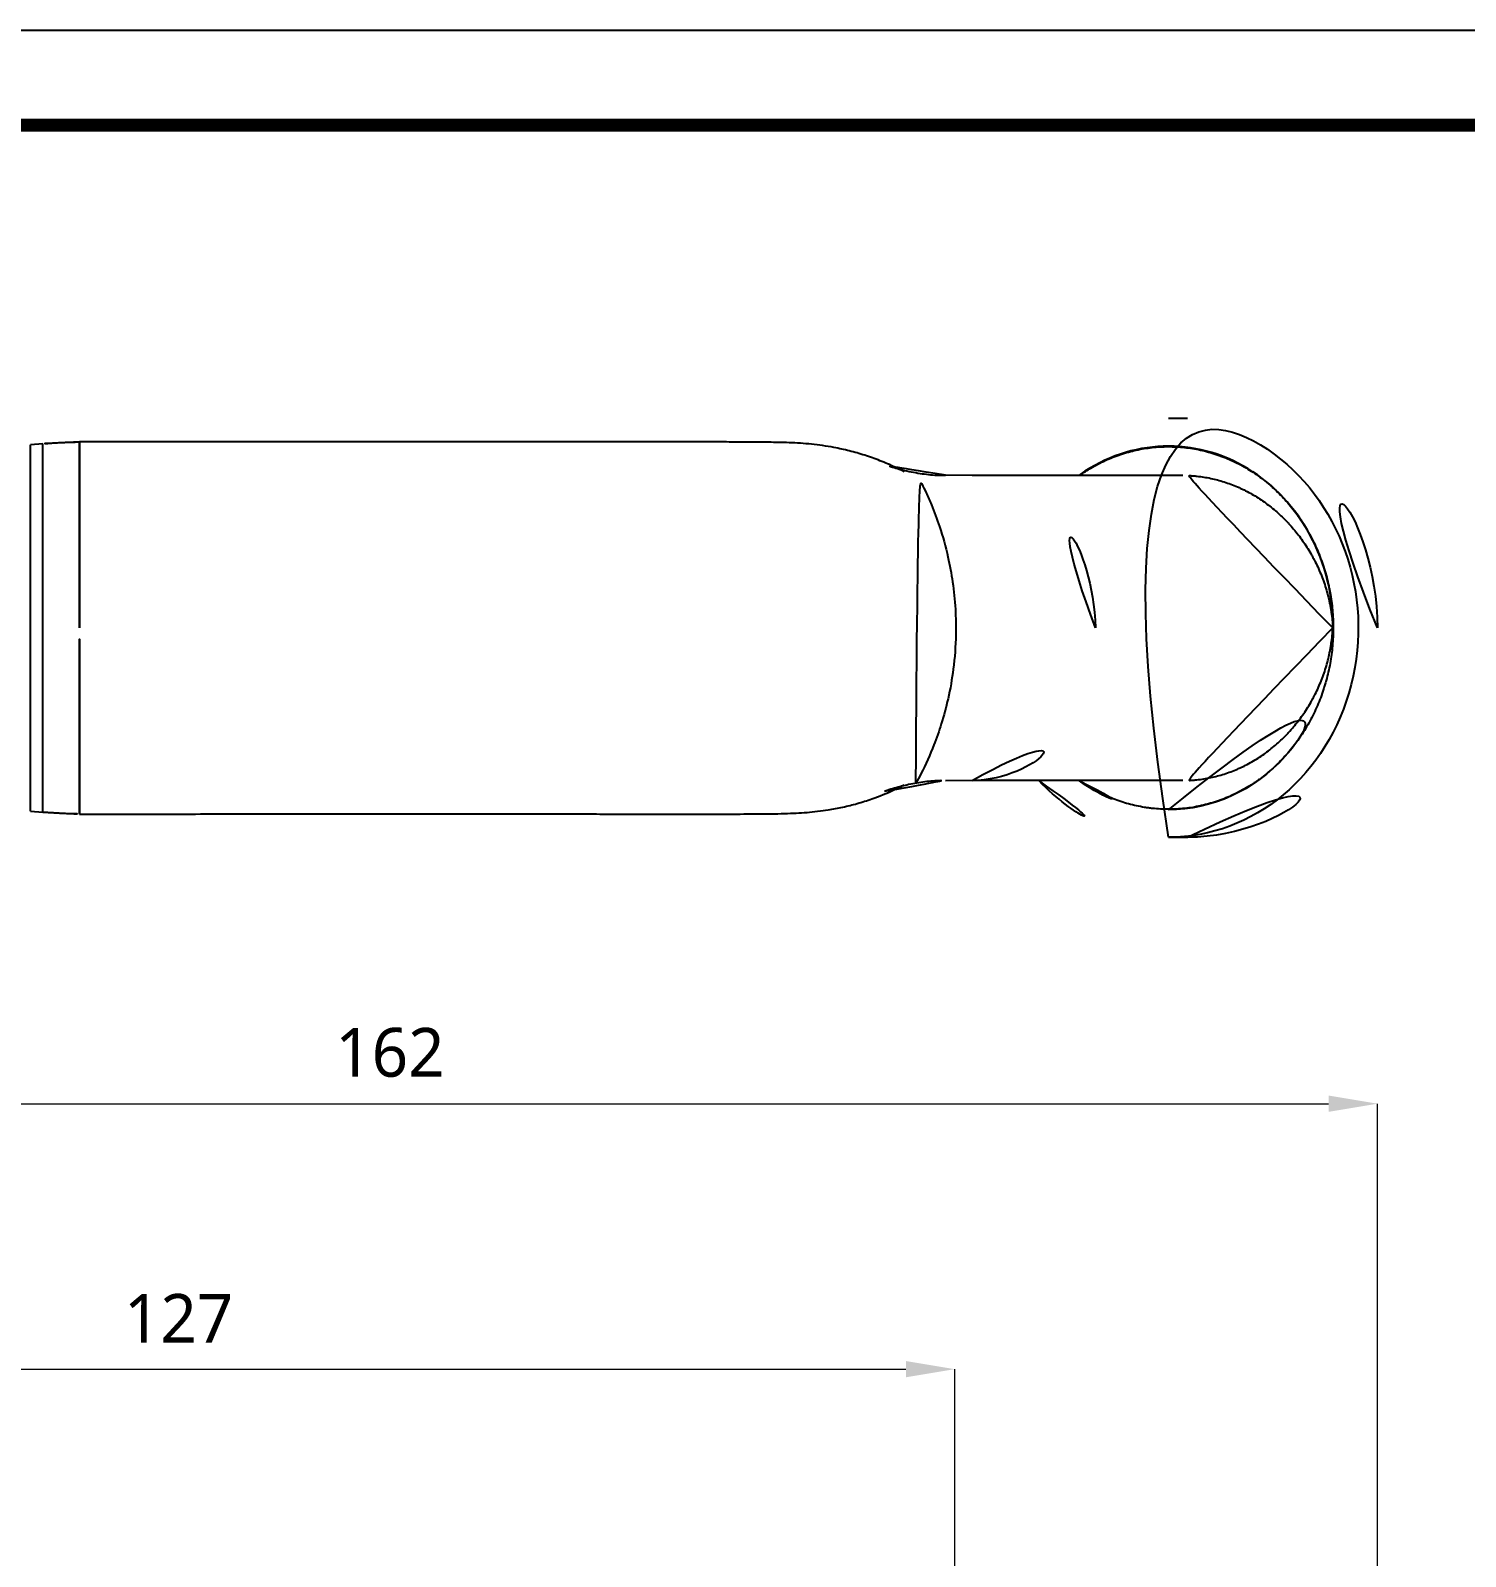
# Model space of a CAD drawing. Extents: x 16296675150 to 16296675606, y -37409617853 to -37409617519.
# Drawn here: x 16296675371.1 to 16296675488.5, y -37409617643.5 to -37409617518.6 of the extents above; entities that cross this region are included whole.
import ezdxf

# ---------------------------------------------------------------- set-up
doc = ezdxf.new("R2010")
doc.units = 0
doc.header["$LTSCALE"] = 10
doc.header["$MEASUREMENT"] = 0
doc.header["$PDMODE"] = 3
doc.header["$PDSIZE"] = -10
doc.layers.get('0').update_dxf_attribs({"linetype": 'CONTINUOUS'})
doc.layers.get('DEFPOINTS').update_dxf_attribs({"linetype": 'CONTINUOUS'})
doc.styles.add('Daelim Dimension', font='')
doc.styles.get('Daelim Dimension').set_extended_font_data('NanumGothic')
doc.dimstyles.new('DEFAULT', dxfattribs={"dimscale": 2, "dimtxt": 2, "dimasz": 2, "dimexe": 0, "dimexo": 2, "dimgap": 1, "dimtad": 1, "dimdec": 1, "dimzin": 9, "dimdsep": 46, "dimtxsty": 'Daelim Dimension', "dimcen": 0.5, "dimclrd": 252, "dimclre": 252, "dimclrt": 3, "dimadec": 1, "dimazin": 0, "dimtfac": 1, "dimtdec": 1, "dimtix": 1, "dimtmove": 0, "dimatfit": 3, "dimfxl": 1, "dimtolj": 1, "dimtzin": 1, "dimlwd": 9, "dimlwe": 9, "dimarcsym": 0})

# ---------------------------------------------------------------- blocks, each defined once
blk = doc.blocks.new('*D7')
at = {"color": 5, "lineweight": 9, "transparency": 16777216}
for p, q in [((16296675319.670271, -37409617647.636642), (16296675319.670271, -37409617628.197098)), ((16296675323.670271, -37409617628.197098), (16296675442.71316, -37409617628.197098)), ((16296675446.71316, -37409617666.198959), (16296675446.71316, -37409617628.197098))]:
    blk.add_line(p, q, dxfattribs=at)
at = {"color": 5, "transparency": 16777216}
for points in [[(16296675323.670271, -37409617627.530434), (16296675323.670271, -37409617628.863762), (16296675319.670271, -37409617628.197098)], [(16296675442.71316, -37409617627.530434), (16296675442.71316, -37409617628.863762), (16296675446.71316, -37409617628.197098)]]:
    blk.add_solid(points, dxfattribs=at)
at = {"layer": 'DEFPOINTS', "color": 0, "transparency": 16777216}
for p in [(16296675446.71316, -37409617628.197098), (16296675319.670271, -37409617651.636642), (16296675446.71316, -37409617670.198959)]:
    blk.add_point(p, dxfattribs=at)
at = {"color": 7, "transparency": 16777216, "insert": (16296675383.191719, -37409617624.039726), "char_height": 4, "attachment_point": 5, "style": 'Daelim Dimension'}
blk.add_mtext('\\A1;127', dxfattribs=at)
blk = doc.blocks.new('*D8')
at = {"color": 5, "lineweight": 9, "transparency": 16777216}
for p, q in [((16296675319.670271, -37409617647.636642), (16296675319.670271, -37409617606.470062)), ((16296675323.670271, -37409617606.470062), (16296675477.299509, -37409617606.470062)), ((16296675481.299509, -37409617758.010384), (16296675481.299509, -37409617606.470062))]:
    blk.add_line(p, q, dxfattribs=at)
at = {"color": 5, "transparency": 16777216}
for points in [[(16296675323.670271, -37409617605.803398), (16296675323.670271, -37409617607.136726), (16296675319.670271, -37409617606.470062)], [(16296675477.299509, -37409617605.803398), (16296675477.299509, -37409617607.136726), (16296675481.299509, -37409617606.470062)]]:
    blk.add_solid(points, dxfattribs=at)
at = {"layer": 'DEFPOINTS', "color": 0, "transparency": 16777216}
for p in [(16296675481.299509, -37409617606.470062), (16296675319.670271, -37409617651.636642), (16296675481.299509, -37409617762.010384)]:
    blk.add_point(p, dxfattribs=at)
at = {"color": 7, "transparency": 16777216, "insert": (16296675400.48489, -37409617602.292664), "char_height": 4, "attachment_point": 5, "style": 'Daelim Dimension'}
blk.add_mtext('\\A1;162', dxfattribs=at)

msp = doc.modelspace()

# ---------------------------------------------------------------- linework, layer by layer
for p, q in [((16296675465.77046, -37409617550.401077), (16296675464.20677, -37409617550.401077)), ((16296675372.070299, -37409617552.454376), (16296675371.070271, -37409617552.535492)), ((16296675371.070271, -37409617582.535492), (16296675371.070271, -37409617552.535492)), ((16296675372.070299, -37409617582.6166), (16296675372.070299, -37409617552.454376)), ((16296675372.073271, -37409617582.617172), (16296675372.073271, -37409617552.453812)), ((16296675448.124081, -37409617555.048119), (16296675445.94306, -37409617555.033997)), ((16296675448.124081, -37409617580.022873), (16296675445.9583, -37409617580.0364)), ((16296675371.070271, -37409617582.535492), (16296675372.070299, -37409617582.6166)), ((16296675464.20677, -37409617584.669907), (16296675465.77046, -37409617584.669907))]:
    msp.add_line(p, q)
at = {"ltscale": 0.5}
msp.add_lwpolyline([(16296675150.245461, -37409617852.537933), (16296675605.945459, -37409617852.537933), (16296675605.945459, -37409617518.637917), (16296675150.245461, -37409617518.637917)], close=True, dxfattribs=at)
at = {"color": 5, "linetype": 'ByBlock', "lineweight": 200, "const_width": 1.05}
msp.add_lwpolyline([(16296675157.573191, -37409617838.240623), (16296675598.573191, -37409617838.240623), (16296675598.573191, -37409617526.390617), (16296675157.573191, -37409617526.390617)], close=True, dxfattribs=at)
for centre, major_axis, ratio, start_param, end_param in [((16296675464.20677, -37409617567.535492), (0, -17.134415), 0.9063078111, 0, 3.88997895), ((16296675465.77046, -37409617567.535492), (0, -17.134416), 0.9063078111, 1.5707963467, 3.1415926467), ((16296675464.202271, -37409617567.535492), (0, -14.878519), 0.9063078111, 1.5707963109, 3.7074719939), ((16296675448.12405, -37409617568.048119), (0, 13), 0.7783905526, 4.7518318521, 6.2831853072), ((16296675464.202271, -37409617567.535492), (0, -14.878519), 0.9063078111, 0, 1.5707963321), ((16296675448.12405, -37409617567.022873), (0, -13), 0.7783905526, 0, 1.531353455), ((16296675465.77046, -37409617567.535492), (0, -17.134416), 0.9063078111, 0, 1.5707963007), ((16296675464.20677, -37409617567.535492), (0, -17.134415), 0.9063078111, 5.5320501665, 6.2831853072), ((16296675464.202271, -37409617567.535492), (0, -14.878519), 0.9063078111, 5.7121026621, 6.2831853072)]:
    msp.add_ellipse(centre, major_axis=major_axis, ratio=ratio, start_param=start_param, end_param=end_param)
for points in [[(16296675375.070271, -37409617552.309547), (16296675373.56926, -37409617552.331482), (16296675372.073271, -37409617552.453812)], [(16296675372.073271, -37409617582.617172), (16296675373.56945, -37409617582.739677), (16296675375.070271, -37409617582.761429)]]:
    msp.add_open_spline(points, degree=2)
for points, knots in [([(16296675442.56884, -37409617554.749313), (16296675442.322571, -37409617554.620377), (16296675441.67556, -37409617554.298477), (16296675440.602171, -37409617553.835487), (16296675439.354111, -37409617553.391899), (16296675438.092421, -37409617553.033203), (16296675436.982809, -37409617552.785538), (16296675435.921671, -37409617552.606934), (16296675434.98431, -37409617552.491318), (16296675434.05765, -37409617552.414482), (16296675432.84516, -37409617552.355789), (16296675431.4286, -37409617552.334534), (16296675429.79895, -37409617552.322121), (16296675428.095131, -37409617552.31395), (16296675426.505251, -37409617552.309479), (16296675424.866159, -37409617552.307083), (16296675423.093321, -37409617552.305893), (16296675420.976391, -37409617552.306412), (16296675418.82086, -37409617552.308067), (16296675416.66527, -37409617552.309723), (16296675414.5741, -37409617552.310921), (16296675412.244539, -37409617552.311813), (16296675409.57873, -37409617552.312408), (16296675406.669559, -37409617552.312737), (16296675403.457001, -37409617552.312592), (16296675399.88891, -37409617552.3116), (16296675396.65761, -37409617552.309807), (16296675393.86376, -37409617552.307877), (16296675391.62114, -37409617552.306503), (16296675389.10387, -37409617552.305389), (16296675386.24341, -37409617552.304817), (16296675382.966721, -37409617552.305107), (16296675379.196091, -37409617552.306557), (16296675376.509411, -37409617552.308357), (16296675375.070271, -37409617552.309547)], [0, 0, 0, 0, 0.0137081649, 0.0357265212, 0.0573219074, 0.0785892317, 0.099331602, 0.1132186853, 0.1261838938, 0.1391557465, 0.1528992643, 0.1808033811, 0.2106205285, 0.237963921, 0.2629826068, 0.2861529023, 0.3143437265, 0.345231221, 0.3815411775, 0.40917737, 0.438958112, 0.4717068475, 0.5089988662, 0.5527326301, 0.5955946423, 0.6456676107, 0.7044442733, 0.7329533405, 0.7644156943, 0.7997361072, 0.8398841032, 0.8858959564, 0.9388763632, 1, 1, 1, 1]), ([(16296675375.070271, -37409617567.535492), (16296675375.070271, -37409617567.200867), (16296675375.070271, -37409617566.532387), (16296675375.070271, -37409617565.533661), (16296675375.070271, -37409617564.543533), (16296675375.070271, -37409617563.566093), (16296675375.070271, -37409617562.605743), (16296675375.070271, -37409617561.666603), (16296675375.070271, -37409617560.752411), (16296675375.070271, -37409617559.867332), (16296675375.070271, -37409617559.015266), (16296675375.070271, -37409617558.199387), (16296675375.070271, -37409617557.423607), (16296675375.070271, -37409617556.691353), (16296675375.070271, -37409617556.005173), (16296675375.070271, -37409617555.3685), (16296675375.070271, -37409617554.78418), (16296675375.070271, -37409617554.254044), (16296675375.070271, -37409617553.780937), (16296675375.070271, -37409617553.367027), (16296675375.070271, -37409617553.013313), (16296675375.070271, -37409617552.721977), (16296675375.070271, -37409617552.49437), (16296675375.070271, -37409617552.370941), (16296675375.070271, -37409617552.319443), (16296675375.070271, -37409617552.309547)], [0, 0, 0, 0, 0.04169462042, 0.08329500234, 0.1249803669, 0.16667958692, 0.20827996885, 0.24996067391, 0.29166035847, 0.33326074039, 0.37494098689, 0.41664113064, 0.45824151257, 0.49992129389, 0.54162097265, 0.58322135457, 0.62490159491, 0.66660127967, 0.70820166159, 0.7498819079, 0.79158158717, 0.8331819691, 0.87486220892, 0.91656189369, 0.92740823523, 0.92740823523, 0.92740823523, 0.92740823523]), ([(16296675456.976971, -37409617555.006813), (16296675457.258739, -37409617554.809776), (16296675457.925699, -37409617554.380867), (16296675458.624701, -37409617554.015747), (16296675459.23661, -37409617553.735878), (16296675459.44323, -37409617553.647842), (16296675459.704861, -37409617553.54451), (16296675459.757401, -37409617553.524162), (16296675459.86256, -37409617553.484238), (16296675460.020479, -37409617553.425491), (16296675460.178921, -37409617553.370117), (16296675460.70821, -37409617553.193039), (16296675461.135309, -37409617553.07515), (16296675461.99667, -37409617552.885857), (16296675462.430929, -37409617552.814461), (16296675463.30665, -37409617552.71843), (16296675463.748119, -37409617552.693787), (16296675464.304621, -37409617552.69326), (16296675464.415791, -37409617552.694672), (16296675464.63756, -37409617552.7005), (16296675464.969521, -37409617552.713753), (16296675465.29941, -37409617552.740356), (16296675465.95645, -37409617552.811157), (16296675466.39085, -37409617552.881752), (16296675467.25242, -37409617553.069412), (16296675467.679609, -37409617553.186478), (16296675468.208969, -37409617553.362503), (16296675468.367439, -37409617553.417526), (16296675468.52537, -37409617553.47596), (16296675468.63055, -37409617553.515663), (16296675468.683109, -37409617553.535896), (16296675468.94504, -37409617553.638786), (16296675469.15188, -37409617553.726463), (16296675469.764429, -37409617554.005272), (16296675470.16221, -37409617554.212151), (16296675470.93701, -37409617554.667091), (16296675471.31402, -37409617554.915161), (16296675471.863819, -37409617555.318459), (16296675472.04446, -37409617555.458099), (16296675472.31142, -37409617555.675491), (16296675472.39974, -37409617555.749283), (16296675472.575041, -37409617555.899529), (16296675472.662109, -37409617555.976097), (16296675473.09197, -37409617556.363724), (16296675473.41925, -37409617556.690071), (16296675474.041691, -37409617557.374229), (16296675474.33684, -37409617557.732033), (16296675474.89509, -37409617558.479019), (16296675475.158199, -37409617558.868187), (16296675475.46653, -37409617559.374763), (16296675475.52717, -37409617559.477089), (16296675475.61656, -37409617559.632103), (16296675475.64612, -37409617559.684067), (16296675475.70458, -37409617559.788261), (16296675475.8491, -37409617560.049477), (16296675475.985609, -37409617560.314323), (16296675476.29814, -37409617560.956772), (16296675476.67462, -37409617561.831528), (16296675476.971951, -37409617562.74205), (16296675477.16486, -37409617563.438522), (16296675477.22415, -37409617563.672951), (16296675477.30541, -37409617564.028053), (16296675477.331209, -37409617564.147003), (16296675477.380251, -37409617564.386047), (16296675477.4034, -37409617564.505836), (16296675477.51228, -37409617565.105408), (16296675477.642771, -37409617566.070038), (16296675477.68679, -37409617567.045219), (16296675477.68679, -37409617567.535492)], [0, 0, 0, 0, 0.0348821078, 0.0808401027, 0.0808401027, 0.1038191001, 0.1038191001, 0.1095638495, 0.1095638495, 0.1153085988, 0.1267980975, 0.1267980975, 0.1727560924, 0.1727560924, 0.2187140873, 0.2187140873, 0.2646720822, 0.2646720822, 0.2761615809, 0.2761615809, 0.2876510796, 0.3106300771, 0.3106300771, 0.3565880719, 0.3565880719, 0.4025460668, 0.4025460668, 0.4140355655, 0.4197803149, 0.4197803149, 0.4255250642, 0.4255250642, 0.4485040617, 0.4485040617, 0.4944620565, 0.4944620565, 0.5404200514, 0.5404200514, 0.5633990488, 0.5633990488, 0.5748885475, 0.5748885475, 0.5863780463, 0.5863780463, 0.6323360411, 0.6323360411, 0.678294036, 0.678294036, 0.7242520308, 0.7242520308, 0.7357415296, 0.7357415296, 0.7414862789, 0.7414862789, 0.7472310283, 0.7702100257, 0.7702100257, 0.8161680206, 0.8621260154, 0.8621260154, 0.8851050129, 0.8851050129, 0.8965945116, 0.8965945116, 0.9080840103, 0.9080840103, 0.9540420051, 1, 1, 1, 1]), ([(16296675445.94306, -37409617555.033997), (16296675445.76462, -37409617555.040031), (16296675445.167219, -37409617555.042084), (16296675444.04952, -37409617554.930183), (16296675442.737801, -37409617554.687897), (16296675441.6982, -37409617554.407509), (16296675441.15407, -37409617554.234306), (16296675440.99161, -37409617554.180527)], [0, 0, 0, 0, 0.1258887473, 0.4120955513, 0.7001606927, 0.9158184094, 1, 1, 1, 1]), ([(16296675443.523649, -37409617580.244141), (16296675443.66749, -37409617579.988403), (16296675444.214581, -37409617578.972557), (16296675444.939421, -37409617577.354332), (16296675445.663321, -37409617575.296089), (16296675446.218639, -37409617573.224342), (16296675446.648279, -37409617570.785873), (16296675446.83003, -37409617568.325897), (16296675446.784451, -37409617565.941833), (16296675446.56955, -37409617563.814972), (16296675446.152, -37409617561.551987), (16296675445.563761, -37409617559.436493), (16296675444.91604, -37409617557.702568), (16296675444.406281, -37409617556.545174), (16296675443.9825, -37409617555.671387), (16296675443.69503, -37409617555.127197), (16296675443.528179, -37409617554.82766)], [0.05449064099, 0.05449064099, 0.05449064099, 0.05449064099, 0.08406410999, 0.17080399566, 0.23255511015, 0.30383285466, 0.38682293085, 0.48161902923, 0.55145335075, 0.62633029162, 0.69630842932, 0.78291966987, 0.84750090423, 0.88328321418, 0.9106576863, 0.94514426724, 0.94514426724, 0.94514426724, 0.94514426724]), ([(16296675465.37076, -37409617555.048119), (16296675465.04912, -37409617555.048119), (16296675464.75337, -37409617555.048119), (16296675464.351139, -37409617555.048119), (16296675464.22397, -37409617555.048119), (16296675464.07383, -37409617555.048119), (16296675464.04423, -37409617555.048119), (16296675463.98601, -37409617555.048119), (16296675463.90016, -37409617555.048119), (16296675463.81872, -37409617555.048119), (16296675463.556709, -37409617555.048119), (16296675463.37739, -37409617555.048119), (16296675463.071039, -37409617555.048119), (16296675462.94404, -37409617555.048119), (16296675462.78739, -37409617555.048119), (16296675462.74081, -37409617555.048119), (16296675462.6579, -37409617555.048119), (16296675462.621599, -37409617555.048119), (16296675462.574301, -37409617555.048119), (16296675462.559719, -37409617555.048119), (16296675462.53285, -37409617555.048119), (16296675462.52055, -37409617555.048119), (16296675462.48683, -37409617555.048119), (16296675462.468519, -37409617555.048119), (16296675462.438681, -37409617555.048119), (16296675462.42721, -37409617555.048119), (16296675462.40983, -37409617555.048119), (16296675462.403891, -37409617555.048119), (16296675462.39575, -37409617555.048119), (16296675462.39361, -37409617555.048119), (16296675462.39163, -37409617555.048119), (16296675462.391781, -37409617555.048119), (16296675462.392469, -37409617555.048119), (16296675462.39308, -37409617555.048119), (16296675462.39303, -37409617555.048119), (16296675462.39229, -37409617555.048119), (16296675462.387939, -37409617555.048119), (16296675462.384371, -37409617555.048119), (16296675462.373091, -37409617555.048119), (16296675462.357731, -37409617555.048119), (16296675462.333521, -37409617555.048119), (16296675462.304529, -37409617555.048119), (16296675462.287621, -37409617555.048119), (16296675462.25849, -37409617555.048119), (16296675462.248159, -37409617555.048119), (16296675462.226259, -37409617555.048119), (16296675462.214689, -37409617555.048119), (16296675462.178129, -37409617555.048119), (16296675462.15131, -37409617555.048119), (16296675462.00507, -37409617555.048119), (16296675461.848789, -37409617555.048119), (16296675461.5693, -37409617555.048119), (16296675461.468639, -37409617555.048119), (16296675461.308201, -37409617555.048119), (16296675461.253151, -37409617555.048119), (16296675461.140169, -37409617555.048119), (16296675460.966391, -37409617555.048119), (16296675460.77949, -37409617555.048119), (16296675460.583521, -37409617555.048119), (16296675460.516701, -37409617555.048119), (16296675460.414129, -37409617555.048119), (16296675460.379539, -37409617555.048119), (16296675460.30954, -37409617555.048119), (16296675460.13253, -37409617555.048119), (16296675459.94492, -37409617555.048119), (16296675459.62779, -37409617555.048119), (16296675459.460871, -37409617555.048119), (16296675459.19298, -37409617555.048119), (16296675459.10075, -37409617555.048119), (16296675458.909439, -37409617555.048119), (16296675458.7113, -37409617555.048119), (16296675458.49827, -37409617555.048119), (16296675458.27714, -37409617555.048119), (16296675458.162479, -37409617555.048119), (16296675457.924789, -37409617555.048119), (16296675457.801769, -37409617555.048119), (16296675457.54727, -37409617555.048119), (16296675457.41571, -37409617555.048119), (16296675457.145041, -37409617555.048119), (16296675457.005939, -37409617555.048119), (16296675456.72127, -37409617555.048119), (16296675456.575701, -37409617555.048119), (16296675456.278299, -37409617555.048119), (16296675456.126471, -37409617555.048119), (16296675455.89414, -37409617555.048119), (16296675455.815929, -37409617555.048119), (16296675455.65811, -37409617555.048119), (16296675455.57847, -37409617555.048119), (16296675455.177299, -37409617555.048119), (16296675454.84753, -37409617555.048119), (16296675454.1759, -37409617555.048119), (16296675453.834021, -37409617555.048119), (16296675453.31543, -37409617555.048119), (16296675453.14159, -37409617555.048119), (16296675452.792471, -37409617555.048119), (16296675452.61721, -37409617555.048119), (16296675451.738041, -37409617555.048119), (16296675451.025249, -37409617555.048119), (16296675449.5856, -37409617555.048119), (16296675448.85878, -37409617555.048119), (16296675448.12405, -37409617555.048119)], [0, 0, 0, 0, 0.03125, 0.03125, 0.046875, 0.046875, 0.05078125, 0.05078125, 0.0546875, 0.0625, 0.0625, 0.09375, 0.09375, 0.125, 0.125, 0.140625, 0.140625, 0.15625, 0.15625, 0.1640625, 0.1640625, 0.171875, 0.171875, 0.1875, 0.1875, 0.203125, 0.203125, 0.21875, 0.21875, 0.234375, 0.234375, 0.25, 0.25, 0.265625, 0.265625, 0.28125, 0.28125, 0.296875, 0.296875, 0.3125, 0.328125, 0.328125, 0.34375, 0.34375, 0.3515625, 0.3515625, 0.359375, 0.359375, 0.375, 0.375, 0.4375, 0.4375, 0.46875, 0.46875, 0.484375, 0.484375, 0.5, 0.53125, 0.53125, 0.546875, 0.546875, 0.5546875, 0.5546875, 0.5625, 0.59375, 0.59375, 0.625, 0.625, 0.640625, 0.640625, 0.65625, 0.671875, 0.671875, 0.6875, 0.6875, 0.703125, 0.703125, 0.71875, 0.71875, 0.734375, 0.734375, 0.75, 0.75, 0.765625, 0.765625, 0.7734375, 0.7734375, 0.78125, 0.78125, 0.8125, 0.8125, 0.84375, 0.84375, 0.859375, 0.859375, 0.875, 0.875, 0.9375, 0.9375, 1, 1, 1, 1]), ([(16296675477.640949, -37409617567.535492), (16296675477.62388, -37409617567.116653), (16296675477.58592, -37409617566.698311), (16296675477.51193, -37409617566.176033), (16296675477.495819, -37409617566.071609), (16296675477.460939, -37409617565.862823), (16296675477.44216, -37409617565.758347), (16296675477.3822, -37409617565.446747), (16296675477.33733, -37409617565.241043), (16296675477.18865, -37409617564.629662), (16296675476.952959, -37409617563.829849), (16296675476.64665, -37409617563.059013), (16296675476.391041, -37409617562.491508), (16296675476.30151, -37409617562.304123), (16296675476.184191, -37409617562.07209), (16296675476.16046, -37409617562.025818), (16296675476.112579, -37409617561.933708), (16296675476.04007, -37409617561.796127), (16296675475.965549, -37409617561.660309), (16296675475.71273, -37409617561.21138), (16296675475.496361, -37409617560.864433), (16296675475.036381, -37409617560.194107), (16296675474.792761, -37409617559.870743), (16296675474.406879, -37409617559.403374), (16296675474.274839, -37409617559.250526), (16296675474.07159, -37409617559.025749), (16296675474.002979, -37409617558.951569), (16296675473.864019, -37409617558.804733), (16296675473.793579, -37409617558.731972), (16296675473.43852, -37409617558.373558), (16296675473.14468, -37409617558.103127), (16296675472.537939, -37409617557.59404), (16296675472.22504, -37409617557.355362), (16296675471.580179, -37409617556.909767), (16296675471.24822, -37409617556.702843), (16296675470.735609, -37409617556.416893), (16296675470.56229, -37409617556.325653), (16296675470.342501, -37409617556.216827), (16296675470.298361, -37409617556.195297), (16296675470.20994, -37409617556.152893), (16296675470.07712, -37409617556.090157), (16296675469.94367, -37409617556.030167), (16296675469.497511, -37409617555.83622), (16296675468.775009, -37409617555.564308), (16296675468.035521, -37409617555.36792), (16296675467.28747, -37409617555.209602), (16296675466.909161, -37409617555.149483), (16296675466.43074, -37409617555.098953), (16296675466.33478, -37409617555.09008), (16296675466.14229, -37409617555.074837), (16296675466.0459, -37409617555.068466), (16296675465.75676, -37409617555.053223), (16296675465.563841, -37409617555.048119), (16296675465.37076, -37409617555.048119)], [0, 0, 0, 0, 0.0625, 0.0625, 0.078125, 0.078125, 0.09375, 0.09375, 0.125, 0.125, 0.1875, 0.25, 0.25, 0.28125, 0.28125, 0.2890625, 0.2890625, 0.296875, 0.3125, 0.3125, 0.375, 0.375, 0.4375, 0.4375, 0.46875, 0.46875, 0.484375, 0.484375, 0.5, 0.5, 0.5625, 0.5625, 0.6250000001, 0.6250000001, 0.6875000001, 0.6875000001, 0.7187500001, 0.7187500001, 0.7265625001, 0.7265625001, 0.7343750001, 0.7500000001, 0.7500000001, 0.8125, 0.875, 0.875, 0.9375, 0.9375, 0.953125, 0.953125, 0.96875, 0.96875, 1, 1, 1, 1]), ([(16296675375.070271, -37409617582.761429), (16296675375.070271, -37409617582.751534), (16296675375.070271, -37409617582.700043), (16296675375.070271, -37409617582.576553), (16296675375.070271, -37409617582.3489), (16296675375.070271, -37409617582.057587), (16296675375.070271, -37409617581.703827), (16296675375.070271, -37409617581.289871), (16296675375.070271, -37409617580.816811), (16296675375.070271, -37409617580.286629), (16296675375.070271, -37409617579.702271), (16296675375.070271, -37409617579.065628), (16296675375.070271, -37409617578.37941), (16296675375.070271, -37409617577.647118), (16296675375.070271, -37409617576.871361), (16296675375.070271, -37409617576.055458), (16296675375.070271, -37409617575.203362), (16296675375.070271, -37409617574.318314), (16296675375.070271, -37409617573.404083), (16296675375.070271, -37409617572.464943), (16296675375.070271, -37409617571.504593), (16296675375.070271, -37409617570.527229), (16296675375.070271, -37409617569.537163), (16296675375.070271, -37409617568.538429), (16296675375.070271, -37409617567.870033), (16296675375.070271, -37409617567.535492)], [0.07261415103, 0.07261415103, 0.07261415103, 0.07261415103, 0.0834774001, 0.12515630455, 0.16685510693, 0.2084546145, 0.25013397874, 0.29183278692, 0.3334322945, 0.37511166491, 0.41681046715, 0.45840997472, 0.5000893391, 0.54178768046, 0.58338718804, 0.62506701928, 0.66676582706, 0.70836533463, 0.75004470546, 0.79174397276, 0.83334348034, 0.87502238562, 0.91671652972, 0.95831603729, 1, 1, 1, 1]), ([(16296675477.68679, -37409617567.535492), (16296675477.68679, -37409617568.025757), (16296675477.66478, -37409617568.512039), (16296675477.57822, -37409617569.476837), (16296675477.51366, -37409617569.955383), (16296675477.34218, -37409617570.904762), (16296675477.23527, -37409617571.375603), (16296675477.07452, -37409617571.959221), (16296675477.04101, -37409617572.075691), (16296675476.98868, -37409617572.250038), (16296675476.97089, -37409617572.308128), (16296675476.934681, -37409617572.423927), (16296675476.842621, -37409617572.712547), (16296675476.742941, -37409617572.996628), (16296675476.48934, -37409617573.669853), (16296675476.112989, -37409617574.544701), (16296675475.661369, -37409617575.374733), (16296675475.294069, -37409617575.980217), (16296675475.166861, -37409617576.179199), (16296675474.96876, -37409617576.473343), (16296675474.90152, -37409617576.570663), (16296675474.7988, -37409617576.715553), (16296675474.76429, -37409617576.763611), (16296675474.69483, -37409617576.859131), (16296675474.380159, -37409617577.286392), (16296675474.04669, -37409617577.690872), (16296675473.42499, -37409617578.374977), (16296675473.09971, -37409617578.699539), (16296675472.42028, -37409617579.313667), (16296675472.06612, -37409617579.603249), (16296675471.65097, -37409617579.908737), (16296675471.60461, -37409617579.942413), (16296675471.511431, -37409617580.009163), (16296675471.46456, -37409617580.042282), (16296675471.32358, -37409617580.140556), (16296675471.03998, -37409617580.332893), (16296675470.751551, -37409617580.512611), (16296675470.168341, -37409617580.855583), (16296675469.373859, -37409617581.268951), (16296675468.546049, -37409617581.595573), (16296675467.912491, -37409617581.807449), (16296675467.699181, -37409617581.872559), (16296675467.375971, -37409617581.961769), (16296675467.26755, -37409617581.990128), (16296675467.05069, -37409617582.043747), (16296675466.942169, -37409617582.069031), (16296675466.39913, -37409617582.187866), (16296675465.963329, -37409617582.258797), (16296675465.089029, -37409617582.353577), (16296675464.65053, -37409617582.377419), (16296675463.77084, -37409617582.377823), (16296675463.329651, -37409617582.354393), (16296675462.83173, -37409617582.300537), (16296675462.77635, -37409617582.294167), (16296675462.665779, -37409617582.280693), (16296675462.50021, -37409617582.259361), (16296675462.11585, -37409617582.201874), (16296675461.789761, -37409617582.139503), (16296675461.14196, -37409617581.997589), (16296675460.71594, -37409617581.880096), (16296675459.875521, -37409617581.599762), (16296675459.461109, -37409617581.43692), (16296675458.848379, -37409617581.157944), (16296675458.64562, -37409617581.059151), (16296675458.39406, -37409617580.928261), (16296675458.343901, -37409617580.901741), (16296675458.244011, -37409617580.848099), (16296675458.09479, -37409617580.766693), (16296675457.94735, -37409617580.68248), (16296675457.548759, -37409617580.447929), (16296675457.25515, -37409617580.25901), (16296675456.96891, -37409617580.05854)], [0, 0, 0, 0, 0.0459305528, 0.0459305528, 0.0918611056, 0.0918611056, 0.1377916585, 0.1377916585, 0.1492742967, 0.1492742967, 0.1550156158, 0.1550156158, 0.1607569349, 0.1837222113, 0.1837222113, 0.2296527641, 0.2755833169, 0.2755833169, 0.2985485933, 0.2985485933, 0.3100312315, 0.3100312315, 0.3157725506, 0.3157725506, 0.3215138697, 0.3674444226, 0.3674444226, 0.4133749754, 0.4133749754, 0.4593055282, 0.4593055282, 0.4650468473, 0.4650468473, 0.4707881664, 0.4707881664, 0.4822708046, 0.505236081, 0.505236081, 0.5511666338, 0.5970971867, 0.5970971867, 0.6200624631, 0.6200624631, 0.6315451013, 0.6315451013, 0.6430277395, 0.6430277395, 0.6889582923, 0.6889582923, 0.7348888451, 0.7348888451, 0.7808193979, 0.7808193979, 0.786560717, 0.786560717, 0.7923020361, 0.8037846743, 0.8267499507, 0.8267499507, 0.8726805036, 0.8726805036, 0.9186110564, 0.9186110564, 0.9415763328, 0.9415763328, 0.9473176519, 0.9473176519, 0.953058971, 0.9645416092, 0.9645416092, 1, 1, 1, 1]), ([(16296675477.640949, -37409617567.535492), (16296675477.62388, -37409617567.95433), (16296675477.58592, -37409617568.372673), (16296675477.51193, -37409617568.894951), (16296675477.495819, -37409617568.999367), (16296675477.460939, -37409617569.208153), (16296675477.44216, -37409617569.312637), (16296675477.3822, -37409617569.624222), (16296675477.33733, -37409617569.829941), (16296675477.18865, -37409617570.441322), (16296675476.952959, -37409617571.241127), (16296675476.64665, -37409617572.011963), (16296675476.391041, -37409617572.579483), (16296675476.30151, -37409617572.766869), (16296675476.184191, -37409617572.998894), (16296675476.16046, -37409617573.045174), (16296675476.112579, -37409617573.137283), (16296675476.04007, -37409617573.274849), (16296675475.965549, -37409617573.410683), (16296675475.71273, -37409617573.859596), (16296675475.496361, -37409617574.206551), (16296675475.036381, -37409617574.876869), (16296675474.792761, -37409617575.200241), (16296675474.406879, -37409617575.667618), (16296675474.274839, -37409617575.820457), (16296675474.07159, -37409617576.045227), (16296675474.002979, -37409617576.119408), (16296675473.864019, -37409617576.266258), (16296675473.793579, -37409617576.339012), (16296675473.43852, -37409617576.697433), (16296675473.14468, -37409617576.96785), (16296675472.537939, -37409617577.476936), (16296675472.22504, -37409617577.715607), (16296675471.580179, -37409617578.161217), (16296675471.24822, -37409617578.368141), (16296675470.735609, -37409617578.654091), (16296675470.56229, -37409617578.745331), (16296675470.342501, -37409617578.854156), (16296675470.298361, -37409617578.875679), (16296675470.20994, -37409617578.918098), (16296675470.07712, -37409617578.98082), (16296675469.94367, -37409617579.04081), (16296675469.497511, -37409617579.234756), (16296675468.775009, -37409617579.506683), (16296675468.035521, -37409617579.703056), (16296675467.28747, -37409617579.861382), (16296675466.909161, -37409617579.921501), (16296675466.43074, -37409617579.972031), (16296675466.33478, -37409617579.980904), (16296675466.14229, -37409617579.996147), (16296675466.0459, -37409617580.00251), (16296675465.75676, -37409617580.017769), (16296675465.563841, -37409617580.022873), (16296675465.37076, -37409617580.022873)], [0, 0, 0, 0, 0.0625, 0.0625, 0.078125, 0.078125, 0.09375, 0.09375, 0.125, 0.125, 0.1875, 0.25, 0.25, 0.28125, 0.28125, 0.2890625, 0.2890625, 0.296875, 0.3125, 0.3125, 0.375, 0.375, 0.4375, 0.4375, 0.4687500001, 0.4687500001, 0.4843750001, 0.4843750001, 0.5000000001, 0.5000000001, 0.5625000001, 0.5625000001, 0.6250000001, 0.6250000001, 0.6875000001, 0.6875000001, 0.7187500001, 0.7187500001, 0.7265625001, 0.7265625001, 0.7343750001, 0.7500000001, 0.7500000001, 0.8125000001, 0.875, 0.875, 0.9375, 0.9375, 0.953125, 0.953125, 0.96875, 0.96875, 1, 1, 1, 1]), ([(16296675375.070271, -37409617582.761429), (16296675376.47884, -37409617582.761543), (16296675379.11244, -37409617582.761574), (16296675382.813641, -37409617582.761192), (16296675386.039841, -37409617582.760498), (16296675388.863791, -37409617582.759628), (16296675391.353979, -37409617582.758682), (16296675393.57478, -37409617582.757812), (16296675396.35187, -37409617582.756851), (16296675399.572161, -37409617582.756561), (16296675403.135799, -37409617582.7575), (16296675406.187969, -37409617582.75882), (16296675408.818371, -37409617582.759689), (16296675411.303841, -37409617582.759712), (16296675413.687189, -37409617582.759506), (16296675416.01556, -37409617582.759827), (16296675418.29899, -37409617582.761353), (16296675420.506531, -37409617582.763573), (16296675422.59375, -37409617582.765747), (16296675424.45937, -37409617582.767387), (16296675426.348181, -37409617582.768494), (16296675428.40283, -37409617582.766602), (16296675430.62714, -37409617582.753578), (16296675432.288349, -37409617582.739906), (16296675433.685459, -37409617582.691437), (16296675434.589359, -37409617582.634644), (16296675435.4902, -37409617582.546432), (16296675436.509081, -37409617582.404549), (16296675437.568251, -37409617582.20192), (16296675438.753201, -37409617581.907738), (16296675440.175751, -37409617581.459373), (16296675441.439581, -37409617580.943466), (16296675442.297871, -37409617580.518608), (16296675442.5746, -37409617580.373367)], [0, 0, 0, 0, 0.0595802574, 0.1113926964, 0.1565298904, 0.1960212441, 0.2308343546, 0.2618764358, 0.2899959674, 0.3483807605, 0.3982041389, 0.4408972557, 0.4777013123, 0.5097805133, 0.5465395644, 0.5793310487, 0.6096063975, 0.6450309076, 0.675510985, 0.7021986691, 0.7310771671, 0.7634421692, 0.800215882, 0.8396137588, 0.854500612, 0.8678530707, 0.8802831082, 0.8927527798, 0.9110964641, 0.9306124258, 0.9510877504, 0.984071234, 1, 1, 1, 1]), ([(16296675440.958441, -37409617580.901443), (16296675441.028891, -37409617580.878014), (16296675441.315189, -37409617580.784241), (16296675441.970631, -37409617580.58551), (16296675443.028549, -37409617580.32074), (16296675444.28512, -37409617580.113197), (16296675445.300739, -37409617580.020332), (16296675445.83024, -37409617580.030777), (16296675445.9583, -37409617580.0364)], [0, 0, 0, 0, 0.0355634648, 0.1479337067, 0.3677297871, 0.6324391668, 0.9094453888, 1, 1, 1, 1]), ([(16296675465.37076, -37409617580.022873), (16296675465.04912, -37409617580.022873), (16296675464.75337, -37409617580.022873), (16296675464.351139, -37409617580.022873), (16296675464.22397, -37409617580.022873), (16296675464.07383, -37409617580.022873), (16296675464.04423, -37409617580.022873), (16296675463.98601, -37409617580.022873), (16296675463.90016, -37409617580.022873), (16296675463.81872, -37409617580.022873), (16296675463.556709, -37409617580.022873), (16296675463.37739, -37409617580.022873), (16296675463.071039, -37409617580.022873), (16296675462.94404, -37409617580.022873), (16296675462.78739, -37409617580.022873), (16296675462.74081, -37409617580.022873), (16296675462.6579, -37409617580.022873), (16296675462.621599, -37409617580.022873), (16296675462.574301, -37409617580.022873), (16296675462.559719, -37409617580.022873), (16296675462.53285, -37409617580.022873), (16296675462.52055, -37409617580.022873), (16296675462.48683, -37409617580.022873), (16296675462.468519, -37409617580.022873), (16296675462.438681, -37409617580.022873), (16296675462.42721, -37409617580.022873), (16296675462.40983, -37409617580.022873), (16296675462.403891, -37409617580.022873), (16296675462.39575, -37409617580.022873), (16296675462.39361, -37409617580.022873), (16296675462.39163, -37409617580.022873), (16296675462.391781, -37409617580.022873), (16296675462.392469, -37409617580.022873), (16296675462.39308, -37409617580.022873), (16296675462.39303, -37409617580.022873), (16296675462.39229, -37409617580.022873), (16296675462.387939, -37409617580.022873), (16296675462.384371, -37409617580.022873), (16296675462.373091, -37409617580.022873), (16296675462.357731, -37409617580.022873), (16296675462.333521, -37409617580.022873), (16296675462.304529, -37409617580.022873), (16296675462.287621, -37409617580.022873), (16296675462.25849, -37409617580.022873), (16296675462.248159, -37409617580.022873), (16296675462.226259, -37409617580.022873), (16296675462.214689, -37409617580.022873), (16296675462.178129, -37409617580.022873), (16296675462.15131, -37409617580.022873), (16296675462.00507, -37409617580.022873), (16296675461.848789, -37409617580.022873), (16296675461.5693, -37409617580.022873), (16296675461.468639, -37409617580.022873), (16296675461.308201, -37409617580.022873), (16296675461.253151, -37409617580.022873), (16296675461.140169, -37409617580.022873), (16296675460.966391, -37409617580.022873), (16296675460.77949, -37409617580.022873), (16296675460.583521, -37409617580.022873), (16296675460.516701, -37409617580.022873), (16296675460.414129, -37409617580.022873), (16296675460.379539, -37409617580.022873), (16296675460.30954, -37409617580.022873), (16296675460.13253, -37409617580.022873), (16296675459.94492, -37409617580.022873), (16296675459.62779, -37409617580.022873), (16296675459.460871, -37409617580.022873), (16296675459.19298, -37409617580.022873), (16296675459.10075, -37409617580.022873), (16296675458.909439, -37409617580.022873), (16296675458.7113, -37409617580.022873), (16296675458.49827, -37409617580.022873), (16296675458.27714, -37409617580.022873), (16296675458.162479, -37409617580.022873), (16296675457.924789, -37409617580.022873), (16296675457.801769, -37409617580.022873), (16296675457.54727, -37409617580.022873), (16296675457.41571, -37409617580.022873), (16296675457.145041, -37409617580.022873), (16296675457.005939, -37409617580.022873), (16296675456.72127, -37409617580.022873), (16296675456.575701, -37409617580.022873), (16296675456.278299, -37409617580.022873), (16296675456.126471, -37409617580.022873), (16296675455.89414, -37409617580.022873), (16296675455.815929, -37409617580.022873), (16296675455.65811, -37409617580.022873), (16296675455.57847, -37409617580.022873), (16296675455.177299, -37409617580.022873), (16296675454.84753, -37409617580.022873), (16296675454.1759, -37409617580.022873), (16296675453.834021, -37409617580.022873), (16296675453.31543, -37409617580.022873), (16296675453.14159, -37409617580.022873), (16296675452.792471, -37409617580.022873), (16296675452.61721, -37409617580.022873), (16296675451.738041, -37409617580.022873), (16296675451.025249, -37409617580.022873), (16296675449.5856, -37409617580.022873), (16296675448.85878, -37409617580.022873), (16296675448.12405, -37409617580.022873)], [0, 0, 0, 0, 0.03125, 0.03125, 0.046875, 0.046875, 0.05078125, 0.05078125, 0.0546875, 0.0625, 0.0625, 0.09375, 0.09375, 0.125, 0.125, 0.140625, 0.140625, 0.15625, 0.15625, 0.1640625, 0.1640625, 0.171875, 0.171875, 0.1875, 0.1875, 0.203125, 0.203125, 0.21875, 0.21875, 0.234375, 0.234375, 0.25, 0.25, 0.265625, 0.265625, 0.28125, 0.28125, 0.296875, 0.296875, 0.3125, 0.328125, 0.328125, 0.34375, 0.34375, 0.3515625, 0.3515625, 0.359375, 0.359375, 0.375, 0.375, 0.4375, 0.4375, 0.46875, 0.46875, 0.484375, 0.484375, 0.5, 0.53125, 0.53125, 0.546875, 0.546875, 0.5546875, 0.5546875, 0.5625, 0.59375, 0.59375, 0.625, 0.625, 0.640625, 0.640625, 0.65625, 0.671875, 0.671875, 0.6875, 0.6875, 0.703125, 0.703125, 0.71875, 0.71875, 0.734375, 0.734375, 0.75, 0.75, 0.765625, 0.765625, 0.7734375, 0.7734375, 0.78125, 0.78125, 0.8125, 0.8125, 0.84375, 0.84375, 0.859375, 0.859375, 0.875, 0.875, 0.9375, 0.9375, 1, 1, 1, 1])]:
    msp.add_open_spline(points, degree=3, knots=knots)

# ---------------------------------------------------------------- dimensions: what is measured, and where the dimension line sits
for base, p2, picture, middle in [((16296675481.299509, -37409617606.470062), (16296675481.299509, -37409617762.010384), '*D8', (16296675400.48489, -37409617602.292664)), ((16296675446.71316, -37409617628.197098), (16296675446.71316, -37409617670.198959), '*D7', (16296675383.191719, -37409617624.039726))]:
    dim = msp.add_linear_dim(base=base, p1=(16296675319.670271, -37409617651.636642), p2=p2, dimstyle='DEFAULT', override={"dimdec": 0, "dimclrd": 5, "dimclre": 5, "dimclrt": 7})
    dim.commit()
    dim.dimension.update_dxf_attribs({"geometry": picture, "text_midpoint": middle})

doc.saveas('drawing.dxf')
